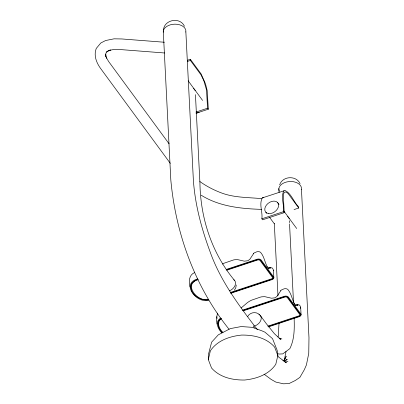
<?xml version="1.0" encoding="UTF-8"?>
<svg xmlns="http://www.w3.org/2000/svg" width="404" height="404" viewBox="0 0 404 404"><rect width="100%" height="100%" fill="white"/><g stroke="black" fill="none" stroke-linecap="round" stroke-linejoin="round"><path stroke-width="0.61" d="M208.312 359.545L208.459 354.333L211.63 342.158L218.311 334.835L230.295 328.609L241.208 326.558L252.313 327.341L261.918 330.836L264.923 332.159L272.528 338.658L277.179 350.384L277.851 355.55L275.781 364.307C268.811 374.654 256.484 378.806 244.587 380.028C232.542 380.179 219.786 377.432 211.534 367.999L208.312 359.545L210.383 350.793C217.347 340.441 229.674 336.295 241.577 335.073C253.621 334.916 266.377 337.668 274.629 347.102L277.851 355.55M208.525 300.278C196.283 303.555 180.699 283.376 197.677 278.922M221.892 332.896C216.726 328.028 215.382 319.62 217.685 313.125M217.17 324.059C216.953 321.498 218.63 319.347 220.675 318.039M105.59 54.676L105.338 56.489L106.03 52.954L107.54 51.096M236.259 285.057L235.719 288.042L234.325 290.208M284.335 359.954L286.047 351.485M163.428 30.229C164.014 19.554 180.103 16.589 184.482 26.28M277.972 337.072L278.316 335.901L279.012 322.953M279.669 184.779C282.573 175.942 296.203 175.195 300.066 183.608M284.795 359.56L286.199 356.363L283.517 360.984M247.758 316.438C249.955 312.146 256.575 311.226 259.721 314.979M222.498 264.08L222.786 263.913A21.19 14.867 -36.3 0 1 224.24 263.15L233.467 259.974A12.812 8.984 -36.3 0 1 234.633 259.752L237.108 259.62A10.923 7.661 -36.3 0 1 237.89 259.681L244.314 261.171L247.859 260.747L249.839 259.272L253.959 253.05L256.671 251.854A3.161 2.045 -2.9 0 1 258.762 251.662A3.192 2.065 -2.9 0 1 260.004 252.02A3.161 2.045 -2.9 0 1 260.873 252.722C264.322 256.929 264.852 262.63 267.499 267.271C269.008 269.2 272.261 265.989 273.17 269.443A3.161 2.045 -2.9 0 1 273.372 270.791M241.173 307.934L247.197 302.823A14.372 10.085 -36.3 0 1 248.612 301.818L250.01 300.97A21.19 14.867 -36.3 0 1 251.465 300.207L260.691 297.031A12.812 8.984 -36.3 0 1 261.858 296.809L264.332 296.677A10.923 7.661 -36.3 0 1 265.115 296.738L271.538 298.228L275.084 297.804L277.063 296.329L281.184 290.107L283.896 288.911A3.161 2.045 -2.9 0 1 285.987 288.719A3.192 2.065 -2.9 0 1 287.229 289.077A3.161 2.045 -2.9 0 1 288.113 289.784C291.542 293.996 292.082 299.687 294.723 304.328C296.233 306.257 299.485 303.045 300.389 306.495A3.161 2.045 -2.9 0 1 300.596 307.848A3.192 2.065 -2.9 0 1 300.359 308.277M253.454 253.712L253.54 253.566M280.679 290.764L280.765 290.622M298.728 208.02L298.672 206.863C293.627 202.045 291.511 193.612 285.037 190.461L262.358 197.879C258.747 204.02 262.878 212.125 261.868 218.811L262.6 219.806L284.209 212.65L283.411 196.955L283.467 194.718L283.866 193.137L284.567 192.223L285.542 191.986L286.744 192.435L288.138 193.572L298.728 208.02L294.056 209.57M283.962 190.723C280.356 196.864 284.487 204.969 283.477 211.656L284.209 212.65M107.489 51.081L106.681 51.99L110.499 50.02L108.302 50.535L113.822 49.495L120.912 49.606L164.574 52.98M221.579 318.594C216.039 321.68 219.099 329.159 222.942 332.371M221.013 318.468L218.645 320.72C216.842 324.988 219.119 329.346 222.129 332.396M286.199 360.1L287.219 359.409L283.962 361.004M194.723 272.543C188.83 274.811 188.734 281.694 189.946 287.002M197.667 279.401L195.082 280.467L191.42 283.664C188.304 293.193 199.773 301.187 208.499 299.819M268.534 268.236L270.63 267.599L270.66 268.211M295.758 305.293L297.854 304.656L297.884 305.267M187.426 60.252L190.345 59.282L201.101 73.922L205.474 83.759L207.176 90.496L208.312 109.211L196.046 113.272M187.481 61.408L190.405 60.443L200.99 74.821L203.798 80.593L206.479 89.794L207.58 108.216L208.312 109.211M195.9 112.085L207.58 108.216M261.868 218.811L283.477 211.656M226.174 269.483L257.045 259.262A3.161 2.045 -2.9 0 1 259.141 259.065A3.192 2.065 -2.9 0 1 260.383 259.429A3.161 2.045 -2.9 0 1 261.247 260.131L273.543 276.846A3.161 2.045 -2.9 0 1 273.745 278.194A3.192 2.065 -2.9 0 1 273.134 279.018A3.161 2.045 -2.9 0 1 272.003 279.624L231.043 293.188M226.861 269.731L255.454 260.262L258.166 259.444L259.615 259.661L260.721 260.423L273.286 277.523L273.048 278.513L272.094 279.184L230.265 293.036M198.228 279.659C182.679 283.719 197.253 302.374 208.363 299.47M226.72 270.226L257.585 260.004A1.884 1.217 -2.9 0 1 260.085 260.519L272.372 277.23A1.899 1.227 -2.9 0 1 272.352 278.29A1.884 1.217 -2.9 0 1 271.458 278.881L230.497 292.446M242.713 310.08L284.27 296.319A3.161 2.045 -2.9 0 1 286.365 296.122A3.192 2.065 -2.9 0 1 287.608 296.486A3.161 2.045 -2.9 0 1 288.471 297.187L300.768 313.903A3.161 2.045 -2.9 0 1 300.97 315.251A3.192 2.065 -2.9 0 1 300.359 316.074A3.161 2.045 -2.9 0 1 299.228 316.68L268.357 326.902M242.764 310.54L282.679 297.319L285.391 296.501L286.84 296.718L287.946 297.48L300.51 314.58L300.268 315.569L299.319 316.241L268.246 326.528M243.258 310.822L284.81 297.061A1.884 1.217 -2.9 0 1 287.31 297.576M267.812 326.159L298.682 315.938A1.889 1.222 -2.9 0 0 299.591 314.287L287.32 297.576M262.358 197.879L263.433 197.617M269.468 267.983L269.978 268.004M296.693 305.04L297.758 305.257M164.388 42.243L121.816 38.956L114.08 38.829L105.59 40.531L100.803 43.001L96.253 48.44C93.541 55.449 96.399 62.67 100.566 68.427L170.311 163.352M261.706 198.652C248.47 197.344 234.815 197.788 222.139 193.188C214.226 190.299 206.691 186.431 199.844 181.512M261.706 209.378C240.86 208.737 219.266 206.51 201.167 195.193M282.866 360.413L287.921 361.555M279.214 338.133L281.886 338.976M277.285 353.52L278.972 354.05L282.75 353.894L289.845 348.637C294.602 339.178 294.471 328.341 294.122 318.009M284.865 361.939L286.426 362.827L278.876 357.247L277.654 355.823M279.159 338.512L280.704 339.395L274.447 333.765L266.256 323.589L260.161 315.297M264.115 374.21L271.145 379.406L275.821 382.073L283.462 383.8L289.047 383.558L295.284 380.507L299.879 377.397L304.298 369.776L306.404 364.979L308.752 353.349L308.979 337.754L301.455 189.213M188.163 80.795L202.576 100.414M277.553 202.47L279.033 204.48M283.835 211.019L295.662 227.119A7.646 5.363 -36.3 0 1 296.526 228.568M265.852 212.267L266.589 213.272M269.549 217.296L274.351 223.836M169.099 143.814L108.595 61.459L105.919 56.833M234.466 280.32C211.847 253.131 200.51 218.332 199.935 183.184L195.445 94.647M257.358 329.629C238.744 305.368 220.19 280.487 209.934 251.344C201.429 228.356 195.036 204.429 193.354 179.906L185.855 31.866M229.038 329.24C195.016 286.891 175.695 233.623 170.801 179.78L163.277 31.244M105.676 54.075L106.661 58.322M216.797 316.655L217.094 318.493M300.687 307.394L301.061 314.802M289.38 220.751L289.476 222.639M289.542 223.897L293.521 302.52M278.876 188.592L279.068 192.37M274.316 223.473L277.977 295.683M273.463 270.342L273.836 277.745M190.345 59.282L190.405 60.443M295.622 305.076L295.652 305.692M294.289 303.596L294.319 304.207M268.397 268.019L268.428 268.635M267.064 266.539L267.094 267.155M253.293 325.836A11.342 7.338 -2.9 0 1 254.247 327.917M279.255 191.193A11.342 7.338 -2.9 0 1 289.208 181.563A11.342 7.338 -2.9 0 1 301.409 189.35M163.241 32.169A11.342 7.338 -2.9 0 1 174.957 24.169A11.342 7.338 -2.9 0 1 185.82 32.017M233.78 279.75A7.646 5.358 -36.2 0 1 235.098 285.406A7.646 5.358 -36.2 0 1 229.401 290.855M258.999 314.453A7.646 5.363 -36.3 0 1 260.822 320.306A7.646 5.363 -36.3 0 1 254.606 326.018M193.561 88.572A7.646 4.944 -2.9 0 1 195.152 90.587M287.592 216.559A7.646 4.944 -2.9 0 1 289.178 218.579M199.142 112.241A7.646 5.363 -36.3 0 1 196.935 112.953M268.493 213.559A7.646 5.363 -36.3 0 0 278.629 205.075A7.646 5.363 -36.3 0 0 267.983 203.47A7.646 5.363 -36.3 0 0 268.493 213.559"/></g></svg>
